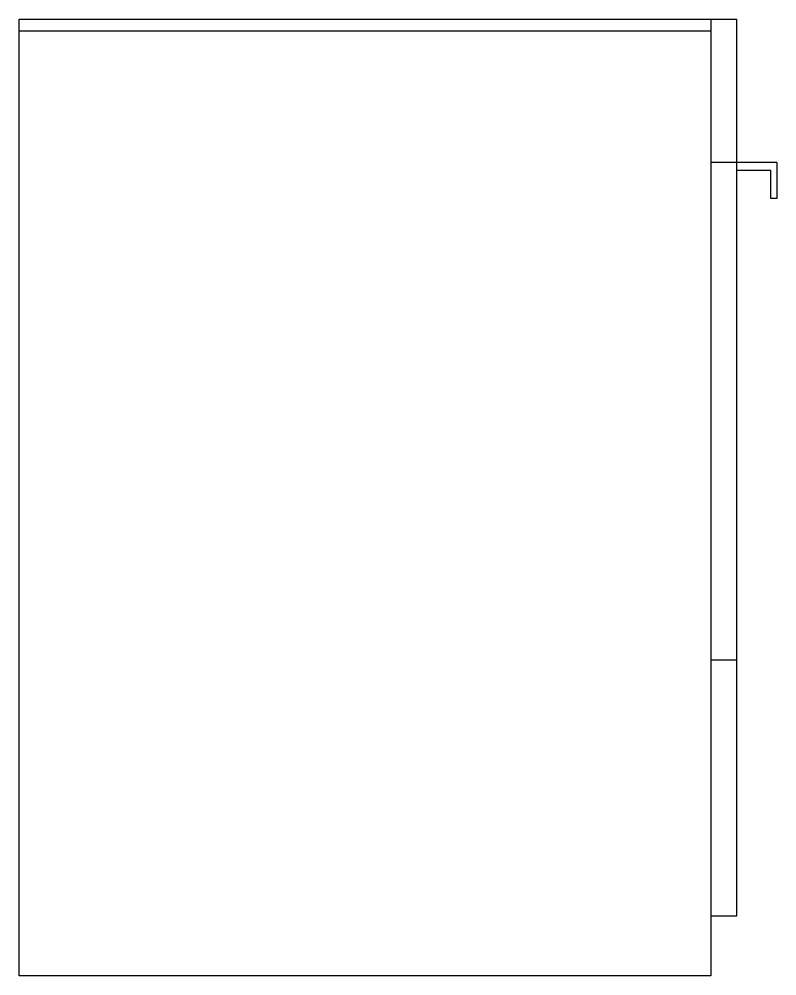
# Model space of a CAD drawing. Header units: centimetres. Extents: x 0 to 63.4, y 0 to 80.
import ezdxf

# ---------------------------------------------------------------- set-up
doc = ezdxf.new("R2010")
doc.units = ezdxf.units.CM

msp = doc.modelspace()

# ---------------------------------------------------------------- linework, layer by layer
for p, q in [((57.857, 79), (0, 79)), ((63.367, 68), (57.857, 68)), ((62.866, 67.347), (60, 67.347)), ((62.866, 65), (62.866, 67.347)), ((63.367, 68), (63.367, 65)), ((63.367, 65), (62.866, 65)), ((60, 26.409), (57.857, 26.409))]:
    msp.add_line(p, q)
msp.add_lwpolyline([(57.857, 80), (57.857, 0), (0, 0), (0, 80), (60, 80), (60, 5), (57.857, 5)])

doc.saveas('drawing.dxf')
